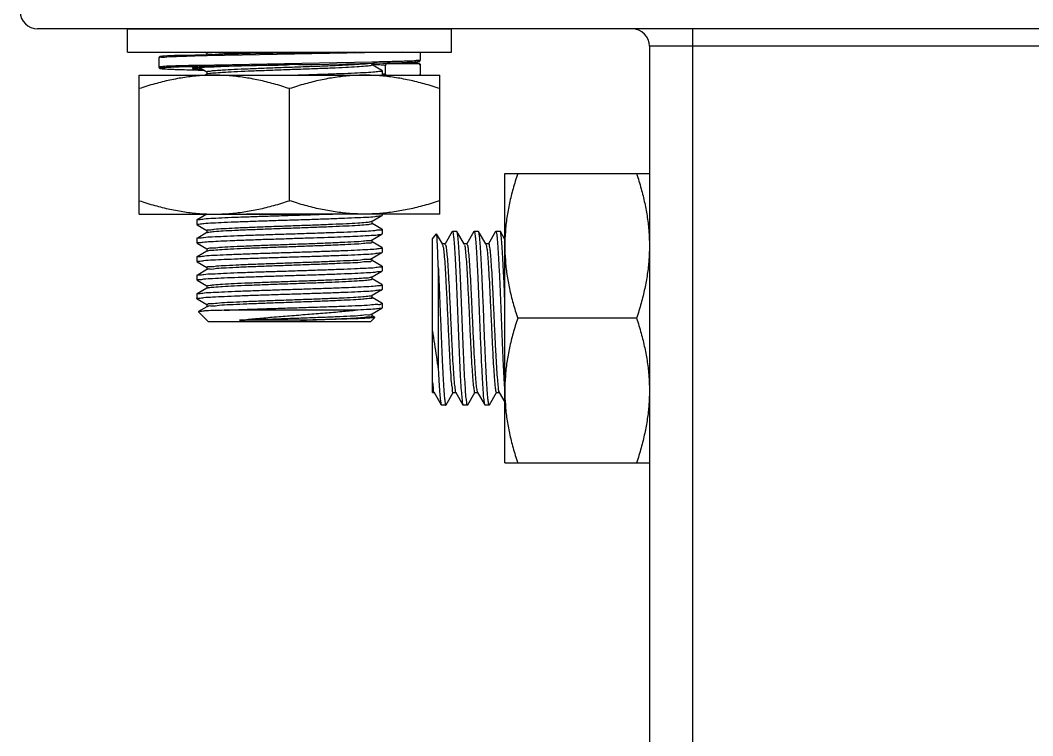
# Model space of a CAD drawing. Extents: x 815029915 to 815825525, y 579155098 to 579748855.
# Drawn here: x 815613078.8 to 815613444.7, y 579331408.7 to 579331667.2 of the extents above; entities that cross this region are included whole.
import ezdxf

# ---------------------------------------------------------------- set-up
doc = ezdxf.new("R2010")
doc.units = 0
doc.header["$LTSCALE"] = 100
doc.header["$MEASUREMENT"] = 0
doc.layers.add('02___PRT_ALL_AXES', color=7, linetype='Continuous')
doc.layers.add('03___PRT_ALL_CURVES', color=7, linetype='Continuous')

msp = doc.modelspace()

# ---------------------------------------------------------------- linework, layer by layer
at = {"color": 0, "linetype": 'Continuous'}
for p, q in [((815613804.28, 579331664.05), (815613085.09, 579331664.05)), ((815613321.85, 579331245.92), (815613321.85, 579331664.05)), ((815613145.51, 579331655.69), (815613146.27, 579331655.24)), ((815613146.29, 579331655.27), (815613146.29, 579331654.72)), ((815613209.52, 579331655.48), (815613146.35, 579331654.31)), ((815613176.21, 579331655.27), (815613157.73, 579331654.95)), ((815613176.21, 579331655.27), (815613176.12, 579331655.27)), ((815613199.52, 579331655.69), (815613176.21, 579331655.27)), ((815613180.25, 579331655.36), (815613176.21, 579331655.27)), ((815613179.18, 579331655.34), (815613176.21, 579331655.27)), ((815613193.78, 579331655.69), (815613179.18, 579331655.34)), ((815613188.34, 579331655.55), (815613180.25, 579331655.36)), ((815613193.78, 579331655.69), (815613188.34, 579331655.55)), ((815613209.57, 579331655.48), (815613209.52, 579331655.48)), ((815613209.69, 579331655.48), (815613209.57, 579331655.48)), ((815613210.82, 579331655.51), (815613209.69, 579331655.48)), ((815613216.98, 579331655.69), (815613210.82, 579331655.51)), ((815613223.37, 579331655.69), (815613223.37, 579331652.76)), ((815613306.17, 579331657.78), (815613306.17, 579331252.19)), ((815613583.19, 579331657.78), (815613306.17, 579331657.78)), ((815613128.87, 579331653.6), (815613128.87, 579331650.25)), ((815613146, 579331654.3), (815613141.85, 579331654.2)), ((815613205.89, 579331652.05), (815613142.71, 579331650.88)), ((815613175.25, 579331651.07), (815613142.98, 579331650.46)), ((815613146.29, 579331654.31), (815613146, 579331654.3)), ((815613164.13, 579331650.81), (815613172.07, 579331651)), ((815613172.07, 579331651), (815613175.25, 579331651.07)), ((815613176.12, 579331651.09), (815613175.25, 579331651.07)), ((815613176.12, 579331651.09), (815613175.25, 579331651.07)), ((815613179.41, 579331651.14), (815613176.12, 579331651.09)), ((815613179.41, 579331651.14), (815613184.17, 579331651.23)), ((815613184.17, 579331651.23), (815613196.57, 579331651.45)), ((815613196.57, 579331651.45), (815613211.44, 579331651.77)), ((815613205.95, 579331652.05), (815613205.89, 579331652.05)), ((815613206.24, 579331652.06), (815613205.95, 579331652.05)), ((815613205.95, 579331651.09), (815613205.95, 579331651.64)), ((815613209.52, 579331649.06), (815613205.96, 579331651.11)), ((815613211.44, 579331651.77), (815613214.22, 579331651.85)), ((815613211.45, 579331651.51), (815613222.95, 579331651.51)), ((815613214.22, 579331651.85), (815613217.01, 579331651.94)), ((815613217.01, 579331651.94), (815613218.63, 579331652)), ((815613218.63, 579331652), (815613219.51, 579331652.03)), ((815613219.51, 579331652.03), (815613220.26, 579331652.07)), ((815613220.26, 579331652.07), (815613220.89, 579331652.1)), ((815613220.89, 579331652.1), (815613221.41, 579331652.14)), ((815613223.37, 579331651.09), (815613223.37, 579331651.1)), ((815613223.37, 579331651.09), (815613223.37, 579331647.74)), ((815613132.34, 579331649.54), (815613133.25, 579331649.5)), ((815613133.25, 579331649.5), (815613134.3, 579331649.46)), ((815613134.3, 579331649.46), (815613136.22, 579331649.39)), ((815613136.22, 579331649.39), (815613139.53, 579331649.3)), ((815613139.53, 579331649.3), (815613145.24, 579331649.15)), ((815613142.71, 579331650.88), (815613142.66, 579331650.88)), ((815613142.72, 579331650.45), (815613142.67, 579331650.45)), ((815613142.98, 579331650.46), (815613142.72, 579331650.45)), ((815613143.44, 579331650.13), (815613142.77, 579331650.02)), ((815613143.04, 579331650.11), (815613143.69, 579331650.15)), ((815613143.54, 579331650.15), (815613143.44, 579331650.13)), ((815613143.54, 579331650.14), (815613146.27, 579331648.55)), ((815613143.69, 579331650.15), (815613144.46, 579331650.19)), ((815613144.46, 579331650.19), (815613145.35, 579331650.24)), ((815613145.35, 579331650.24), (815613146.96, 579331650.31)), ((815613146.35, 579331647.81), (815613145.51, 579331647.33)), ((815613146.29, 579331648.58), (815613146.29, 579331647.81)), ((815613146.36, 579331647.79), (815613146.49, 579331647.85)), ((815613146.96, 579331650.31), (815613148.93, 579331650.38)), ((815613148.93, 579331650.38), (815613151.33, 579331650.46)), ((815613151.33, 579331650.46), (815613154.17, 579331650.55)), ((815613154.17, 579331650.55), (815613158.71, 579331650.67)), ((815613158.71, 579331650.67), (815613164.13, 579331650.81)), ((815613209.57, 579331649), (815613209.52, 579331649.06)), ((815613209.57, 579331647.57), (815613210.03, 579331647.53)), ((815613210.82, 579331647.74), (815613210.82, 579331650.88)), ((815613210.82, 579331647.74), (815613210.82, 579331647.73)), ((815613210.82, 579331647.73), (815613210.95, 579331647.45)), ((815613210.95, 579331647.45), (815613211, 579331647.4)), ((815613211, 579331647.4), (815613211.24, 579331647.33)), ((815613146.29, 579331597.15), (815613142.72, 579331595.08)), ((815613205.95, 579331594.57), (815613209.52, 579331596.64)), ((815613209.52, 579331596.64), (815613209.57, 579331596.7)), ((815613142.67, 579331595.03), (815613142.72, 579331595.08)), ((815613142.72, 579331593.29), (815613146.27, 579331591.24)), ((815613205.49, 579331594.42), (815613205.86, 579331594.59)), ((815613205.89, 579331594.54), (815613205.95, 579331594.57)), ((815613205.95, 579331593.77), (815613205.95, 579331594.54)), ((815613209.52, 579331591.74), (815613205.96, 579331593.8)), ((815613146.29, 579331590.46), (815613142.72, 579331588.39)), ((815613146.29, 579331591.26), (815613146.29, 579331590.49)), ((815613146.35, 579331590.49), (815613146.29, 579331590.46)), ((815613146.35, 579331590.49), (815613146.48, 579331590.54)), ((815613205.95, 579331587.88), (815613209.52, 579331589.95)), ((815613209.57, 579331591.68), (815613209.52, 579331591.74)), ((815613209.52, 579331589.95), (815613209.57, 579331590.01)), ((815613227.77, 579331588.26), (815613229.18, 579331590.02)), ((815613229.23, 579331590.01), (815613229.18, 579331590.02)), ((815613231.35, 579331586.35), (815613229.23, 579331590.01)), ((815613234.88, 579331590.8), (815613232.31, 579331586.37)), ((815613234.88, 579331590.8), (815613234.96, 579331590.88)), ((815613236.62, 579331590.8), (815613236.53, 579331590.88)), ((815613239.19, 579331586.35), (815613236.62, 579331590.8)), ((815613242.72, 579331590.8), (815613240.15, 579331586.37)), ((815613242.72, 579331590.8), (815613242.8, 579331590.88)), ((815613244.46, 579331590.8), (815613244.37, 579331590.88)), ((815613247.03, 579331586.35), (815613244.46, 579331590.8)), ((815613250.56, 579331590.8), (815613247.99, 579331586.37)), ((815613250.56, 579331590.8), (815613250.64, 579331590.88)), ((815613252.3, 579331590.8), (815613252.21, 579331590.88)), ((815613253.91, 579331588.02), (815613252.3, 579331590.8)), ((815613142.67, 579331588.34), (815613142.72, 579331588.39)), ((815613142.72, 579331586.6), (815613146.27, 579331584.55)), ((815613205.89, 579331587.85), (815613205.95, 579331587.88)), ((815613205.95, 579331587.08), (815613205.95, 579331587.85)), ((815613209.52, 579331585.05), (815613205.96, 579331587.11)), ((815613227.77, 579331532.68), (815613227.77, 579331588.26)), ((815613231.29, 579331586.18), (815613231.34, 579331586.1)), ((815613231.4, 579331586.26), (815613231.35, 579331586.35)), ((815613232.35, 579331586.35), (815613231.4, 579331586.35)), ((815613239.24, 579331586.26), (815613239.19, 579331586.35)), ((815613240.19, 579331586.35), (815613239.24, 579331586.35)), ((815613247.08, 579331586.26), (815613247.03, 579331586.35)), ((815613248.03, 579331586.35), (815613247.08, 579331586.35)), ((815613142.67, 579331581.65), (815613142.72, 579331581.7)), ((815613146.29, 579331583.77), (815613142.72, 579331581.7)), ((815613146.29, 579331584.57), (815613146.29, 579331583.8)), ((815613146.35, 579331583.8), (815613146.29, 579331583.77)), ((815613205.95, 579331581.19), (815613209.52, 579331583.26)), ((815613209.57, 579331584.99), (815613209.52, 579331585.05)), ((815613209.52, 579331583.26), (815613209.57, 579331583.32)), ((815613142.72, 579331579.91), (815613146.27, 579331577.86)), ((815613146.29, 579331577.88), (815613146.29, 579331577.11)), ((815613205.76, 579331581.11), (815613205.79, 579331581.19)), ((815613205.89, 579331581.16), (815613205.95, 579331581.19)), ((815613205.95, 579331580.39), (815613205.95, 579331581.16)), ((815613209.52, 579331578.36), (815613205.96, 579331580.42)), ((815613209.57, 579331578.3), (815613209.52, 579331578.36)), ((815613229.87, 579331577.94), (815613229.87, 579331541.08)), ((815613142.67, 579331574.96), (815613142.72, 579331575.01)), ((815613146.29, 579331577.08), (815613142.72, 579331575.01)), ((815613146.35, 579331577.11), (815613146.29, 579331577.08)), ((815613146.35, 579331577.11), (815613146.34, 579331577.18)), ((815613205.73, 579331574.44), (815613205.87, 579331574.5)), ((815613205.89, 579331574.47), (815613205.95, 579331574.5)), ((815613205.95, 579331574.5), (815613209.52, 579331576.57)), ((815613205.95, 579331573.7), (815613205.95, 579331574.47)), ((815613209.52, 579331576.57), (815613209.57, 579331576.63)), ((815613142.72, 579331573.22), (815613146.27, 579331571.17)), ((815613146.29, 579331571.19), (815613146.29, 579331570.42)), ((815613146.35, 579331570.42), (815613146.29, 579331570.39)), ((815613146.36, 579331570.4), (815613146.49, 579331570.46)), ((815613209.52, 579331571.67), (815613205.96, 579331573.73)), ((815613209.57, 579331571.61), (815613209.52, 579331571.67)), ((815613142.67, 579331568.27), (815613142.72, 579331568.32)), ((815613146.29, 579331570.39), (815613142.72, 579331568.32)), ((815613205.81, 579331567.67), (815613205.91, 579331567.79)), ((815613205.89, 579331567.78), (815613205.95, 579331567.81)), ((815613205.95, 579331567.81), (815613209.52, 579331569.88)), ((815613205.95, 579331567.01), (815613205.95, 579331567.78)), ((815613209.52, 579331564.98), (815613205.96, 579331567.04)), ((815613209.52, 579331569.88), (815613209.57, 579331569.94)), ((815613142.72, 579331566.53), (815613146.27, 579331564.48)), ((815613146.29, 579331563.7), (815613143.21, 579331561.92)), ((815613146.29, 579331564.5), (815613146.29, 579331563.73)), ((815613146.35, 579331563.73), (815613146.29, 579331563.7)), ((815613146.44, 579331563.68), (815613146.52, 579331563.8)), ((815613205.95, 579331561.12), (815613209.52, 579331563.19)), ((815613209.57, 579331564.92), (815613209.52, 579331564.98)), ((815613209.57, 579331563.25), (815613209.52, 579331563.19)), ((815613143.21, 579331561.92), (815613143.2, 579331561.88)), ((815613146.85, 579331558.23), (815613143.2, 579331561.88)), ((815613199.78, 579331562.41), (815613152.48, 579331562.41)), ((815613205.39, 579331558.23), (815613206.92, 579331559.76)), ((815613205.89, 579331561.09), (815613205.95, 579331561.12)), ((815613205.95, 579331560.32), (815613205.95, 579331561.09)), ((815613206.9, 579331559.8), (815613205.96, 579331560.35)), ((815613205.39, 579331558.23), (815613146.85, 579331558.23)), ((815613180.1, 579331558.79), (815613158.03, 579331558.79)), ((815613227.77, 579331532.68), (815613228.33, 579331532.68)), ((815613228.33, 579331532.77), (815613228.38, 579331532.68)), ((815613228.38, 579331532.68), (815613230.96, 579331528.23)), ((815613232.7, 579331528.23), (815613235.26, 579331532.66)), ((815613235.22, 579331532.68), (815613236.17, 579331532.68)), ((815613236.17, 579331532.77), (815613236.22, 579331532.68)), ((815613236.22, 579331532.68), (815613238.8, 579331528.23)), ((815613240.54, 579331528.23), (815613243.1, 579331532.66)), ((815613243.06, 579331532.68), (815613244.01, 579331532.68)), ((815613244.01, 579331532.77), (815613244.06, 579331532.68)), ((815613244.06, 579331532.68), (815613246.64, 579331528.23)), ((815613248.38, 579331528.23), (815613250.94, 579331532.66)), ((815613250.9, 579331532.68), (815613251.85, 579331532.68)), ((815613251.85, 579331532.77), (815613251.9, 579331532.68)), ((815613251.9, 579331532.68), (815613253.91, 579331529.21)), ((815613253.83, 579331533.38), (815613253.91, 579331532.48)), ((815613230.96, 579331528.23), (815613231.04, 579331528.16)), ((815613232.61, 579331528.16), (815613232.7, 579331528.23)), ((815613238.8, 579331528.23), (815613238.88, 579331528.16)), ((815613240.54, 579331528.23), (815613240.45, 579331528.16)), ((815613246.64, 579331528.23), (815613246.72, 579331528.16)), ((815613248.38, 579331528.23), (815613248.29, 579331528.16))]:
    msp.add_line(p, q, dxfattribs=at)
for points in [[(815613146.72, 579331654.73), (815613142, 579331654.62), (815613137.91, 579331654.51), (815613134.55, 579331654.4), (815613132.02, 579331654.29), (815613130.83, 579331654.22), (815613130.22, 579331654.18), (815613129.87, 579331654.14), (815613129.63, 579331654.12), (815613129.47, 579331654.09), (815613129.35, 579331654.07), (815613129.26, 579331654.05), (815613129.18, 579331654.02), (815613129.08, 579331653.97), (815613128.96, 579331653.86), (815613128.87, 579331653.62), (815613128.87, 579331653.6)], [(815613157.73, 579331654.95), (815613152.01, 579331654.84), (815613146.72, 579331654.73)], [(815613222.67, 579331651.6), (815613222.04, 579331651.67), (815613220.96, 579331651.74), (815613219.01, 579331651.84), (815613216.64, 579331651.92)], [(815613221.41, 579331652.14), (815613221.64, 579331652.15), (815613221.85, 579331652.17), (815613222.03, 579331652.18), (815613222.2, 579331652.2), (815613222.35, 579331652.21), (815613222.48, 579331652.23), (815613222.6, 579331652.24), (815613222.71, 579331652.26), (815613222.8, 579331652.27), (815613222.88, 579331652.29), (815613222.96, 579331652.3), (815613223.03, 579331652.33), (815613223.11, 579331652.36), (815613223.21, 579331652.42), (815613223.33, 579331652.59), (815613223.37, 579331652.75)], [(815613128.87, 579331650.25), (815613128.87, 579331650.19), (815613128.98, 579331649.96), (815613129.1, 579331649.87), (815613129.18, 579331649.83), (815613129.26, 579331649.8), (815613129.33, 579331649.78), (815613129.41, 579331649.77), (815613129.5, 579331649.75), (815613129.61, 579331649.74), (815613129.73, 579331649.72), (815613129.88, 579331649.7), (815613130.04, 579331649.69), (815613130.23, 579331649.67), (815613130.44, 579331649.66), (815613130.68, 579331649.64), (815613130.95, 579331649.62), (815613131.25, 579331649.6), (815613131.58, 579331649.58), (815613132.34, 579331649.54)], [(815613141.21, 579331649.91), (815613141.21, 579331649.91), (815613141.25, 579331649.92), (815613141.3, 579331649.93), (815613141.38, 579331649.95), (815613141.48, 579331649.96), (815613141.59, 579331649.98), (815613141.73, 579331650), (815613141.89, 579331650.01), (815613142.07, 579331650.03), (815613142.28, 579331650.05), (815613142.51, 579331650.07), (815613142.76, 579331650.09), (815613143.04, 579331650.11)], [(815613210.03, 579331647.53), (815613210.22, 579331647.52), (815613210.39, 579331647.5), (815613210.55, 579331647.48), (815613210.68, 579331647.46), (815613210.79, 579331647.45), (815613210.88, 579331647.43), (815613210.96, 579331647.42)]]:
    msp.add_lwpolyline(points, dxfattribs=at)
for centre, start, end in [((815613085.09, 579331670.32), 180, 270), ((815613299.9, 579331657.78), 0, 90)]:
    msp.add_arc(centre, 6.27, start, end, dxfattribs=at)
for points, start_tangent, end_tangent in [([(815613146.36, 579331655.32), (815613146.35, 579331655.34), (815613147.4, 579331655.56), (815613148.72, 579331655.66)], (-0.580061, 0.814573), (0.993596, 0.112994)), ([(815613147.62, 579331654.73), (815613149.75, 579331654.95), (815613153.27, 579331655.18), (815613157.81, 579331655.4), (815613163.18, 579331655.63), (815613164.75, 579331655.69)], (0.998972, 0.045339), (0.999262, 0.038405)), ([(815613141.85, 579331654.2), (815613137.92, 579331654.1), (815613134.42, 579331653.99), (815613131.73, 579331653.88), (815613129.91, 579331653.76), (815613128.99, 579331653.65), (815613128.98, 579331653.6)], (-0.999753, -0.022244), (-0.014583, -0.999894)), ([(815613175.25, 579331651.07), (815613174.76, 579331651.06), (815613171.17, 579331650.98), (815613167.51, 579331650.89), (815613163.77, 579331650.8), (815613159.93, 579331650.71), (815613156.07, 579331650.6), (815613152.23, 579331650.49), (815613148.68, 579331650.37), (815613145.72, 579331650.25), (815613143.54, 579331650.15)], (-0.999741, -0.022737), (-0.990934, -0.134352)), ([(815613146.33, 579331654.31), (815613146.29, 579331654.31)], (-0.999751, -0.02232), (-0.99975, -0.022351)), ([(815613146.35, 579331654.31), (815613146.33, 579331654.31)], (-0.999751, -0.022298), (-0.999751, -0.02232)), ([(815613146.49, 579331647.85), (815613146.88, 579331647.96), (815613148.78, 579331648.18), (815613151.9, 579331648.41), (815613156.1, 579331648.63), (815613161.2, 579331648.86), (815613166.97, 579331649.08), (815613173.15, 579331649.31), (815613179.46, 579331649.54), (815613185.62, 579331649.76), (815613191.36, 579331649.99), (815613196.41, 579331650.21), (815613200.55, 579331650.44), (815613203.61, 579331650.66), (815613205.43, 579331650.89), (815613205.93, 579331651.1)], (0.943848, 0.33038), (0.613481, 0.789709)), ([(815613149.42, 579331649.05), (815613151.9, 579331649.24), (815613156.1, 579331649.47), (815613161.2, 579331649.69), (815613166.97, 579331649.92), (815613173.15, 579331650.15), (815613179.46, 579331650.37), (815613185.62, 579331650.6), (815613191.36, 579331650.82), (815613196.41, 579331651.05), (815613200.55, 579331651.27), (815613203.61, 579331651.5), (815613204.48, 579331651.54)], (0.997868, 0.065264), (0.995147, 0.098398)), ([(815613205.92, 579331651.31), (815613205.95, 579331651.31)], (0.998993, -0.044859), (0.998988, -0.044985)), ([(815613205.95, 579331651.31), (815613205.96, 579331651.31)], (0.998988, -0.044986), (0.998986, -0.04503)), ([(815613205.96, 579331651.31), (815613207.49, 579331651.23), (815613208.75, 579331651.16), (815613209.64, 579331651.09), (815613210.23, 579331651.03), (815613210.58, 579331650.97), (815613210.77, 579331650.92), (815613210.82, 579331650.88)], (0.998986, -0.045029), (0.000052, -1)), ([(815613223.37, 579331652.76), (815613222.92, 579331652.65), (815613221.59, 579331652.54), (815613219.5, 579331652.44), (815613216.93, 579331652.34), (815613214.02, 579331652.25), (815613210.95, 579331652.17), (815613207.77, 579331652.09), (815613206.24, 579331652.06)], (-0.000812, -1), (-0.999759, -0.021948)), ([(815613210, 579331651.74), (815613210.24, 579331651.72), (815613210.84, 579331651.66), (815613211.21, 579331651.6), (815613211.39, 579331651.55), (815613211.45, 579331651.51)], (0.996851, -0.079298), (0.000108, -1)), ([(815613211.45, 579331651.51), (815613211.26, 579331651.48), (815613211.08, 579331651.39), (815613210.94, 579331651.25), (815613210.85, 579331651.07), (815613210.82, 579331650.88)], (-1, 0.000001), (0, -1)), ([(815613216.66, 579331651.92), (815613218.99, 579331651.84), (815613221.13, 579331651.73), (815613222.49, 579331651.62), (815613222.95, 579331651.51)], (0.999134, -0.041598), (0.00163, -0.999999)), ([(815613223.37, 579331651.1), (815613223.34, 579331651.25), (815613223.25, 579331651.38), (815613223.11, 579331651.47), (815613222.95, 579331651.51)], (-0.022015, 0.999758), (-1, 0.000012)), ([(815613142.66, 579331650.88), (815613139.62, 579331650.8), (815613135.83, 579331650.69), (815613132.82, 579331650.58), (815613130.63, 579331650.47), (815613129.31, 579331650.36), (815613128.87, 579331650.25)], (-0.999719, -0.023686), (-0.185176, -0.982705)), ([(815613142.67, 579331650.45), (815613139.94, 579331650.38), (815613136.19, 579331650.27), (815613133.21, 579331650.16), (815613131.04, 579331650.05), (815613129.72, 579331649.94), (815613129.29, 579331649.83), (815613129.74, 579331649.72), (815613131.07, 579331649.61), (815613133.26, 579331649.5), (815613136.25, 579331649.39), (815613139.99, 579331649.28), (815613144.16, 579331649.18), (815613145.24, 579331649.15)], (-0.999709, -0.024139), (0.999744, -0.022638)), ([(815613142.77, 579331650.02), (815613141.89, 579331650.01), (815613141.1, 579331649.9), (815613141.09, 579331649.78), (815613141.86, 579331649.66), (815613143.39, 579331649.54), (815613144.69, 579331649.44)], (-0.991548, -0.129742), (0.99958, -0.028996)), ([(815613142.43, 579331650.09), (815613143.78, 579331649.96), (815613143.86, 579331649.94)], (0.997933, 0.064259), (0.990272, -0.139145)), ([(815613146.3, 579331648.58), (815613146.88, 579331648.79), (815613148.78, 579331649.02), (815613149.42, 579331649.05)], (0.48086, 0.876797), (0.997868, 0.065264)), ([(815613176.12, 579331647.33), (815613182.26, 579331647.52), (815613188.66, 579331647.73), (815613194.58, 579331647.95), (815613199.66, 579331648.16), (815613203.82, 579331648.36), (815613206.98, 579331648.58), (815613208.93, 579331648.79), (815613209.57, 579331648.99)], (0.999492, 0.031868), (0.050502, 0.998724)), ([(815613209.57, 579331648.99), (815613209.57, 579331649)], (0.050503, 0.998724), (0, 1)), ([(815613209.57, 579331647.94), (815613210.44, 579331647.86), (815613210.82, 579331647.74)], (0.986244, -0.165296), (0.000736, -1)), ([(815613222.95, 579331647.33), (815613223.11, 579331647.36), (815613223.24, 579331647.45), (815613223.34, 579331647.58), (815613223.37, 579331647.74)], (1, 0.000009), (0, 1)), ([(815613142.67, 579331593.36), (815613143.31, 579331593.56), (815613145.21, 579331593.77), (815613148.31, 579331593.98), (815613152.47, 579331594.19), (815613157.53, 579331594.4), (815613163.32, 579331594.61), (815613169.59, 579331594.82), (815613176.12, 579331595.03), (815613182.64, 579331595.23), (815613188.92, 579331595.44), (815613194.7, 579331595.65), (815613199.77, 579331595.86), (815613203.93, 579331596.07), (815613207.02, 579331596.28), (815613208.93, 579331596.49), (815613209.55, 579331596.62)], (0.050562, 0.998721), (0.439744, 0.898123)), ([(815613142.67, 579331593.35), (815613142.67, 579331593.36)], (0, 1), (0.050563, 0.998721)), ([(815613146.29, 579331591.26), (815613146.96, 579331591.49), (815613148.93, 579331591.71), (815613152.12, 579331591.94), (815613156.38, 579331592.17), (815613161.53, 579331592.39), (815613167.33, 579331592.62), (815613173.52, 579331592.84), (815613179.83, 579331593.07), (815613185.97, 579331593.29), (815613191.67, 579331593.52), (815613196.68, 579331593.74), (815613200.76, 579331593.97), (815613203.75, 579331594.2), (815613205.49, 579331594.42)], (-0.000602, 1), (0.941401, 0.337289)), ([(815613146.48, 579331590.54), (815613146.96, 579331590.65), (815613148.93, 579331590.88), (815613152.12, 579331591.1), (815613156.38, 579331591.33), (815613161.53, 579331591.55), (815613167.33, 579331591.78), (815613173.52, 579331592.01), (815613179.83, 579331592.23), (815613185.97, 579331592.46), (815613191.67, 579331592.68), (815613196.68, 579331592.91), (815613200.76, 579331593.13), (815613203.75, 579331593.36), (815613205.49, 579331593.59), (815613205.92, 579331593.8)], (0.952949, 0.303131), (0.642644, 0.766165)), ([(815613142.68, 579331588.41), (815613143.3, 579331588.54), (815613145.17, 579331588.75), (815613148.2, 579331588.96), (815613152.29, 579331589.16), (815613157.29, 579331589.37), (815613163.07, 579331589.58), (815613169.28, 579331589.79), (815613175.71, 579331590), (815613182.22, 579331590.2), (815613188.62, 579331590.42), (815613194.51, 579331590.63), (815613199.58, 579331590.84), (815613203.78, 579331591.04), (815613206.96, 579331591.26), (815613208.92, 579331591.47), (815613209.57, 579331591.67)], (0.44984, 0.893109), (0.050197, 0.998739)), ([(815613184.78, 579331588.61), (815613189.92, 579331588.79), (815613194.7, 579331588.96), (815613198.99, 579331589.14), (815613202.66, 579331589.31), (815613205.62, 579331589.49), (815613207.79, 579331589.66), (815613209.12, 579331589.83), (815613209.54, 579331589.93)], (0.999457, 0.032936), (0.630908, 0.775858)), ([(815613209.57, 579331591.67), (815613209.57, 579331591.68)], (0.050198, 0.998739), (0, 1)), ([(815613229.87, 579331577.94), (815613229.73, 579331582.28), (815613229.59, 579331585.77), (815613229.45, 579331588.26), (815613229.31, 579331589.69), (815613229.19, 579331589.99)], (-0.029159, 0.999575), (-0.544269, 0.838911)), ([(815613234.96, 579331590.87), (815613234.97, 579331590.88), (815613235.22, 579331590.23), (815613235.46, 579331588.42), (815613235.7, 579331585.5), (815613235.95, 579331581.6), (815613236.19, 579331576.86), (815613236.44, 579331571.41), (815613236.68, 579331565.57), (815613236.92, 579331559.52)], (0.933337, 0.359001), (0.039757, -0.999209)), ([(815613238.49, 579331559.52), (815613238.24, 579331565.63), (815613238, 579331571.6), (815613237.75, 579331577.07), (815613237.51, 579331581.76), (815613237.26, 579331585.65), (815613237.01, 579331588.57), (815613236.76, 579331590.34), (815613236.6, 579331590.79)], (-0.039757, 0.999209), (-0.489832, 0.871817)), ([(815613242.8, 579331590.87), (815613243.03, 579331590.34), (815613243.28, 579331588.57), (815613243.53, 579331585.65), (815613243.78, 579331581.76), (815613244.02, 579331577.07), (815613244.27, 579331571.6), (815613244.52, 579331565.63), (815613244.76, 579331559.52)], (0.933344, -0.358982), (0.039757, -0.999209)), ([(815613246.33, 579331559.52), (815613246.09, 579331565.58), (815613245.84, 579331571.43), (815613245.6, 579331576.88), (815613245.35, 579331581.63), (815613245.11, 579331585.52), (815613244.87, 579331588.43), (815613244.62, 579331590.24), (815613244.46, 579331590.8)], (-0.039757, 0.999209), (-0.472755, 0.881194)), ([(815613250.64, 579331590.87), (815613250.65, 579331590.88), (815613250.89, 579331590.24), (815613251.14, 579331588.43), (815613251.38, 579331585.52), (815613251.62, 579331581.63), (815613251.87, 579331576.88), (815613252.12, 579331571.43), (815613252.36, 579331565.58), (815613252.6, 579331559.52)], (0.95085, 0.309652), (0.039757, -0.999209)), ([(815613253.91, 579331566.03), (815613253.68, 579331571.58), (815613253.43, 579331577.04), (815613253.19, 579331581.72), (815613252.94, 579331585.61), (815613252.69, 579331588.55), (815613252.44, 579331590.32), (815613252.28, 579331590.79)], (-0.040733, 0.99917), (-0.48609, 0.873909)), ([(815613142.67, 579331586.67), (815613143.23, 579331586.86), (815613144.89, 579331587.05), (815613147.6, 579331587.25), (815613151.26, 579331587.44), (815613155.76, 579331587.64), (815613160.93, 579331587.83), (815613166.62, 579331588.03), (815613172.62, 579331588.22), (815613178.74, 579331588.42), (815613184.78, 579331588.61)], (0.05872, 0.998275), (0.999457, 0.032936)), ([(815613142.67, 579331586.66), (815613142.67, 579331586.67)], (0, 1), (0.05872, 0.998275)), ([(815613146.38, 579331584.52), (815613146.57, 579331584.72), (815613148.09, 579331584.94), (815613150.86, 579331585.17), (815613154.76, 579331585.4), (815613159.62, 579331585.62), (815613165.22, 579331585.85), (815613171.31, 579331586.07), (815613177.61, 579331586.3), (815613183.84, 579331586.52)], (0.491794, 0.870711), (0.999318, 0.036929)), ([(815613146.42, 579331583.74), (815613146.57, 579331583.88), (815613148.09, 579331584.11), (815613150.86, 579331584.33), (815613154.76, 579331584.56), (815613159.62, 579331584.78), (815613165.22, 579331585.01), (815613171.31, 579331585.24), (815613177.61, 579331585.46), (815613183.84, 579331585.69)], (0.623148, 0.782104), (0.999318, 0.036929)), ([(815613183.84, 579331586.52), (815613189.73, 579331586.75), (815613195.01, 579331586.98), (815613199.44, 579331587.2), (815613202.83, 579331587.43), (815613205.03, 579331587.65), (815613205.92, 579331587.83)], (0.999318, 0.036929), (0.631336, 0.77551)), ([(815613183.84, 579331585.69), (815613189.73, 579331585.91), (815613195.01, 579331586.14), (815613199.44, 579331586.36), (815613202.83, 579331586.59), (815613205.03, 579331586.82), (815613205.93, 579331587.04), (815613205.92, 579331587.06)], (0.999318, 0.036929), (-0.642637, 0.766171)), ([(815613231.34, 579331586.1), (815613231.71, 579331584.9), (815613231.98, 579331582.52), (815613232.24, 579331579.11), (815613232.5, 579331574.83), (815613232.77, 579331569.87), (815613233.03, 579331564.45), (815613233.3, 579331558.81), (815613233.56, 579331553.2), (815613233.82, 579331547.87), (815613234.09, 579331543.07), (815613234.35, 579331538.99), (815613234.61, 579331535.82), (815613234.88, 579331533.71), (815613235.14, 579331532.74), (815613235.18, 579331532.76)], (0.475687, -0.879614), (0.880301, 0.474416)), ([(815613232.28, 579331586.23), (815613232.76, 579331584.9), (815613233.02, 579331582.52), (815613233.29, 579331579.11), (815613233.55, 579331574.83), (815613233.81, 579331569.87), (815613234.08, 579331564.45), (815613234.34, 579331558.81), (815613234.6, 579331553.2), (815613234.87, 579331547.87), (815613235.13, 579331543.07), (815613235.39, 579331538.99), (815613235.66, 579331535.82), (815613235.92, 579331533.71), (815613236.01, 579331532.88)], (0.872469, -0.48867), (0.327816, -0.944742)), ([(815613239.2, 579331586.23), (815613239.36, 579331585.96)], (0.596616, -0.802527), (0.427002, -0.904251)), ([(815613239.36, 579331585.96), (815613239.62, 579331584.41), (815613239.88, 579331581.75), (815613240.15, 579331578.11), (815613240.41, 579331573.64), (815613240.67, 579331568.55), (815613240.94, 579331563.05), (815613241.2, 579331557.39), (815613241.46, 579331551.83), (815613241.73, 579331546.61), (815613241.99, 579331541.97), (815613242.26, 579331538.1), (815613242.52, 579331535.19), (815613242.78, 579331533.36), (815613243.05, 579331532.69), (815613243.06, 579331532.69)], (0.427002, -0.904251), (0.915311, 0.402748)), ([(815613240.16, 579331586.32), (815613240.4, 579331585.96), (815613240.67, 579331584.41), (815613240.93, 579331581.75), (815613241.19, 579331578.11), (815613241.46, 579331573.64), (815613241.72, 579331568.55), (815613241.98, 579331563.05), (815613242.25, 579331557.39), (815613242.51, 579331551.83), (815613242.77, 579331546.61), (815613243.04, 579331541.97), (815613243.3, 579331538.1), (815613243.56, 579331535.19), (815613243.83, 579331533.36), (815613243.93, 579331532.95)], (0.826116, -0.563501), (0.291356, -0.956615)), ([(815613247.09, 579331586.27), (815613247.16, 579331586.09)], (0.474517, -0.880247), (0.291356, -0.956615)), ([(815613247.16, 579331586.09), (815613247.26, 579331585.68), (815613247.53, 579331583.84), (815613247.79, 579331580.93), (815613248.05, 579331577.07), (815613248.32, 579331572.42), (815613248.58, 579331567.2), (815613248.84, 579331561.64), (815613249.11, 579331555.99), (815613249.37, 579331550.49), (815613249.63, 579331545.39), (815613249.9, 579331540.92), (815613250.16, 579331537.28), (815613250.42, 579331534.63), (815613250.69, 579331533.08), (815613250.93, 579331532.72)], (0.291356, -0.956615), (0.826116, -0.563501)), ([(815613248.03, 579331586.34), (815613248.04, 579331586.35), (815613248.31, 579331585.68), (815613248.57, 579331583.84), (815613248.83, 579331580.93), (815613249.1, 579331577.07), (815613249.36, 579331572.42), (815613249.63, 579331567.2), (815613249.89, 579331561.64), (815613250.15, 579331555.99), (815613250.42, 579331550.49), (815613250.68, 579331545.39), (815613250.94, 579331540.92), (815613251.21, 579331537.28), (815613251.47, 579331534.63), (815613251.73, 579331533.08)], (0.915311, 0.402748), (0.427002, -0.904251)), ([(815613142.67, 579331579.98), (815613143.31, 579331580.18), (815613145.21, 579331580.39), (815613148.31, 579331580.6), (815613152.47, 579331580.81), (815613157.53, 579331581.02), (815613163.32, 579331581.23), (815613169.59, 579331581.44), (815613176.12, 579331581.65), (815613182.64, 579331581.85), (815613188.92, 579331582.06), (815613194.7, 579331582.27), (815613199.77, 579331582.48), (815613203.93, 579331582.69), (815613207.02, 579331582.9), (815613208.93, 579331583.11), (815613209.55, 579331583.24)], (0.050562, 0.998721), (0.439744, 0.898123)), ([(815613142.68, 579331581.72), (815613143.36, 579331581.86), (815613145.46, 579331582.08), (815613148.85, 579331582.3), (815613153.29, 579331582.52), (815613158.64, 579331582.73), (815613164.8, 579331582.95), (815613171.44, 579331583.17), (815613178.16, 579331583.38), (815613184.78, 579331583.6)], (0.402552, 0.915397), (0.999457, 0.032936)), ([(815613184.78, 579331583.6), (815613190.64, 579331583.8), (815613196.04, 579331584), (815613200.68, 579331584.2), (815613204.47, 579331584.39), (815613207.27, 579331584.59), (815613208.99, 579331584.79), (815613209.57, 579331584.98)], (0.999457, 0.032936), (0.056644, 0.998394)), ([(815613209.57, 579331584.98), (815613209.57, 579331584.99)], (0.056644, 0.998394), (0, 1)), ([(815613142.67, 579331579.97), (815613142.67, 579331579.98)], (0, 1), (0.050563, 0.998721)), ([(815613142.68, 579331575.03), (815613143.3, 579331575.16), (815613145.17, 579331575.37), (815613148.2, 579331575.58), (815613152.28, 579331575.78), (815613157.28, 579331575.99), (815613163.06, 579331576.2), (815613169.28, 579331576.41), (815613175.7, 579331576.61), (815613182.22, 579331576.82), (815613188.61, 579331577.04), (815613194.51, 579331577.25), (815613199.59, 579331577.46), (815613203.78, 579331577.66), (815613206.97, 579331577.88), (815613208.92, 579331578.09), (815613209.57, 579331578.29)], (0.449883, 0.893087), (0.050246, 0.998737)), ([(815613146.36, 579331577.93), (815613146.35, 579331577.95), (815613147.4, 579331578.17), (815613149.75, 579331578.4), (815613153.27, 579331578.63), (815613157.81, 579331578.85), (815613163.18, 579331579.08), (815613169.12, 579331579.3), (815613175.37, 579331579.53), (815613181.66, 579331579.75), (815613187.71, 579331579.98), (815613193.23, 579331580.21), (815613197.99, 579331580.43), (815613201.76, 579331580.66), (815613204.39, 579331580.88), (815613205.76, 579331581.11)], (-0.580286, 0.814413), (0.375024, 0.927015)), ([(815613146.34, 579331577.18), (815613147.4, 579331577.34), (815613149.75, 579331577.56), (815613153.27, 579331577.79), (815613157.81, 579331578.02), (815613163.18, 579331578.24), (815613169.12, 579331578.47), (815613175.37, 579331578.69), (815613181.66, 579331578.92), (815613187.71, 579331579.14), (815613193.23, 579331579.37), (815613197.99, 579331579.59), (815613201.76, 579331579.82), (815613204.39, 579331580.05), (815613205.76, 579331580.27), (815613205.8, 579331580.41)], (0.394986, 0.918687), (0.127461, 0.991844)), ([(815613209.57, 579331578.29), (815613209.57, 579331578.3)], (0.050245, 0.998737), (0, 1)), ([(815613229.87, 579331577.94), (815613230.11, 579331572.58), (815613230.36, 579331566.71), (815613230.61, 579331560.55), (815613230.86, 579331554.36), (815613231.1, 579331548.36), (815613231.35, 579331542.8), (815613231.6, 579331537.9), (815613231.85, 579331533.84), (815613232.09, 579331530.8), (815613232.34, 579331528.88), (815613232.59, 579331528.16), (815613232.6, 579331528.17)], (0.049111, -0.998793), (0.866249, 0.499612)), ([(815613142.67, 579331573.29), (815613143.31, 579331573.49), (815613145.21, 579331573.7), (815613148.31, 579331573.91), (815613152.47, 579331574.12), (815613157.53, 579331574.33), (815613163.32, 579331574.54), (815613169.59, 579331574.75), (815613176.12, 579331574.96), (815613182.64, 579331575.16), (815613188.92, 579331575.37), (815613194.7, 579331575.58), (815613199.77, 579331575.79), (815613203.93, 579331576), (815613207.02, 579331576.21), (815613208.93, 579331576.42), (815613209.55, 579331576.55)], (0.050562, 0.998721), (0.439744, 0.898123)), ([(815613146.3, 579331571.19), (815613146.88, 579331571.4), (815613148.78, 579331571.63), (815613151.9, 579331571.86), (815613156.1, 579331572.08), (815613161.2, 579331572.31), (815613166.97, 579331572.53), (815613173.15, 579331572.76), (815613179.46, 579331572.98), (815613185.62, 579331573.21), (815613191.35, 579331573.44), (815613196.41, 579331573.66), (815613200.55, 579331573.89), (815613203.61, 579331574.11), (815613205.43, 579331574.34), (815613205.73, 579331574.44)], (0.481675, 0.87635), (0.930204, 0.367043)), ([(815613142.67, 579331573.28), (815613142.67, 579331573.29)], (0, 1), (0.050563, 0.998721)), ([(815613142.68, 579331568.34), (815613143.31, 579331568.48), (815613145.28, 579331568.69), (815613148.47, 579331568.9), (815613152.67, 579331569.11), (815613157.73, 579331569.32), (815613163.61, 579331569.53), (815613169.99, 579331569.74), (815613176.51, 579331569.95), (815613182.95, 579331570.16), (815613189.15, 579331570.36), (815613194.92, 579331570.57), (815613199.93, 579331570.78), (815613204.03, 579331570.99), (815613207.07, 579331571.2), (815613208.94, 579331571.4), (815613209.57, 579331571.6)], (0.43573, 0.900078), (0.051676, 0.998664)), ([(815613146.49, 579331570.46), (815613146.88, 579331570.57), (815613148.78, 579331570.79), (815613151.9, 579331571.02), (815613156.1, 579331571.25), (815613161.2, 579331571.47), (815613166.97, 579331571.7), (815613173.15, 579331571.92), (815613179.46, 579331572.15), (815613185.62, 579331572.37), (815613191.35, 579331572.6), (815613196.41, 579331572.82), (815613200.55, 579331573.05), (815613203.61, 579331573.28), (815613205.43, 579331573.5), (815613205.93, 579331573.71)], (0.94381, 0.330487), (0.61327, 0.789874)), ([(815613209.57, 579331571.6), (815613209.57, 579331571.61)], (0.051676, 0.998664), (0, 1)), ([(815613142.67, 579331566.6), (815613143.31, 579331566.8), (815613145.21, 579331567.01), (815613148.31, 579331567.22), (815613152.47, 579331567.43), (815613157.53, 579331567.64), (815613163.32, 579331567.85), (815613169.59, 579331568.06), (815613176.12, 579331568.27), (815613182.64, 579331568.47), (815613188.92, 579331568.68), (815613194.7, 579331568.89), (815613199.77, 579331569.1), (815613203.93, 579331569.31), (815613207.02, 579331569.52), (815613208.93, 579331569.73), (815613209.55, 579331569.86)], (0.050562, 0.998721), (0.439744, 0.898123)), ([(815613146.42, 579331564.46), (815613146.52, 579331564.63), (815613147.96, 579331564.86), (815613150.67, 579331565.09), (815613154.51, 579331565.31), (815613159.31, 579331565.54), (815613164.88, 579331565.76), (815613170.94, 579331565.99), (815613177.23, 579331566.21), (815613183.48, 579331566.44), (815613189.4, 579331566.67), (815613194.72, 579331566.89), (815613199.21, 579331567.12), (815613202.66, 579331567.34), (815613204.93, 579331567.57), (815613205.81, 579331567.67)], (0.345177, 0.938538), (0.94902, 0.315215)), ([(815613146.52, 579331563.8), (815613147.96, 579331564.02), (815613150.67, 579331564.25), (815613154.51, 579331564.48), (815613159.31, 579331564.7), (815613164.88, 579331564.93), (815613170.94, 579331565.15), (815613177.23, 579331565.38), (815613183.48, 579331565.6), (815613189.4, 579331565.83), (815613194.72, 579331566.06), (815613199.21, 579331566.28), (815613202.66, 579331566.51), (815613204.93, 579331566.73), (815613205.91, 579331566.96), (815613205.9, 579331566.97)], (0.621634, 0.783308), (-0.628386, 0.777902)), ([(815613142.67, 579331566.59), (815613142.67, 579331566.6)], (0, 1), (0.050563, 0.998721)), ([(815613152.48, 579331562.41), (815613157.75, 579331562.63), (815613163.78, 579331562.85), (815613170.32, 579331563.06), (815613177.1, 579331563.28), (815613183.84, 579331563.5), (815613190.27, 579331563.71), (815613196.1, 579331563.93), (815613201.11, 579331564.15), (815613205.09, 579331564.36), (815613207.87, 579331564.58), (815613209.34, 579331564.8), (815613209.43, 579331564.97)], (0.998989, 0.04495), (0.304567, 0.952491)), ([(815613209.52, 579331563.19), (815613208.93, 579331563.04), (815613207.03, 579331562.83), (815613203.94, 579331562.62), (815613199.78, 579331562.41)], (-0.884368, -0.466791), (-0.998987, -0.044991)), ([(815613152.48, 579331562.41), (815613148.43, 579331562.28), (815613145.46, 579331562.15), (815613143.7, 579331562.01), (815613143.18, 579331561.9)], (-0.999576, -0.029101), (0.572034, -0.82023)), ([(815613158.03, 579331558.79), (815613163.14, 579331559.32), (815613169.04, 579331559.85), (815613175.35, 579331560.37), (815613181.76, 579331560.88), (815613188.15, 579331561.39), (815613194.28, 579331561.9), (815613199.78, 579331562.41)], (0.993618, 0.112801), (0.995127, 0.098603)), ([(815613158.03, 579331558.79), (815613163.39, 579331559.02), (815613169.31, 579331559.24), (815613175.54, 579331559.46), (815613181.79, 579331559.69), (815613187.79, 579331559.91), (815613193.28, 579331560.14), (815613198, 579331560.36), (815613201.76, 579331560.59), (815613204.38, 579331560.81), (815613205.75, 579331561.03), (815613205.79, 579331561.12)], (0.998994, 0.044847), (0.3027, 0.953086)), ([(815613180.1, 579331558.79), (815613185.91, 579331559), (815613191.32, 579331559.22), (815613196.13, 579331559.43), (815613200.14, 579331559.64), (815613203.18, 579331559.86), (815613205.14, 579331560.07), (815613205.93, 579331560.29), (815613205.92, 579331560.3)], (0.999352, 0.035994), (-0.626426, 0.779481)), ([(815613206.92, 579331559.76), (815613206.14, 579331559.62), (815613204.14, 579331559.49), (815613200.97, 579331559.35), (815613196.81, 579331559.21), (815613191.77, 579331559.07), (815613186.08, 579331558.93), (815613180.1, 579331558.79)], (-0.707102, -0.707111), (-0.999741, -0.022759)), ([(815613236.92, 579331559.52), (815613237.17, 579331553.41), (815613237.41, 579331547.44), (815613237.66, 579331541.98), (815613237.9, 579331537.3), (815613238.15, 579331533.41), (815613238.4, 579331530.48), (815613238.65, 579331528.7), (815613238.81, 579331528.24)], (0.039757, -0.999209), (0.487768, -0.872973)), ([(815613240.45, 579331528.16), (815613240.44, 579331528.16), (815613240.2, 579331528.8), (815613239.95, 579331530.61), (815613239.71, 579331533.52), (815613239.47, 579331537.42), (815613239.22, 579331542.16), (815613238.98, 579331547.61), (815613238.73, 579331553.46), (815613238.49, 579331559.52)], (-0.942585, -0.333967), (-0.039757, 0.999209)), ([(815613244.76, 579331559.52), (815613245, 579331553.46), (815613245.25, 579331547.61), (815613245.49, 579331542.16), (815613245.74, 579331537.42), (815613245.98, 579331533.52), (815613246.22, 579331530.61), (815613246.47, 579331528.8), (815613246.63, 579331528.23)], (0.039757, -0.999209), (0.472977, -0.881075)), ([(815613248.29, 579331528.16), (815613248.06, 579331528.69), (815613247.81, 579331530.45), (815613247.56, 579331533.37), (815613247.31, 579331537.25), (815613247.07, 579331541.95), (815613246.82, 579331547.43), (815613246.57, 579331553.4), (815613246.33, 579331559.52)], (-0.925056, 0.37983), (-0.039757, 0.999209)), ([(815613252.6, 579331559.52), (815613252.85, 579331553.4), (815613253.1, 579331547.43), (815613253.34, 579331541.95), (815613253.59, 579331537.25), (815613253.83, 579331533.38)], (0.039757, -0.999209), (0.085084, -0.996374)), ([(815613227.77, 579331554.87), (815613228.48, 579331550.23), (815613229.17, 579331545.58), (815613229.87, 579331541.08)], (0.151381, -0.988475), (0.154547, -0.987985)), ([(815613229.87, 579331541.08), (815613230.1, 579331536.6), (815613230.34, 579331532.93), (815613230.59, 579331530.22), (815613230.83, 579331528.63), (815613230.98, 579331528.25)], (0.049134, -0.998792), (0.513805, -0.857907)), ([(815613227.77, 579331536.28), (815613228.04, 579331534), (815613228.3, 579331532.83), (815613228.32, 579331532.83)], (0.092607, -0.995703), (0.984784, 0.173782)), ([(815613236.01, 579331532.88), (815613236.17, 579331532.74)], (0.327816, -0.944742), (0.980432, 0.196859)), ([(815613243.93, 579331532.95), (815613244, 579331532.77)], (0.291356, -0.956615), (0.474517, -0.880247)), ([(815613251.73, 579331533.08), (815613251.89, 579331532.8)], (0.427002, -0.904251), (0.596616, -0.802527))]:
    msp.add_spline(points, degree=3, dxfattribs=dict(at, start_tangent=start_tangent, end_tangent=end_tangent))
msp.add_open_spline([(815613142.68, 579331595.1), (815613142.78, 579331595.3), (815613143.92, 579331595.13), (815613145.59, 579331595.61), (815613148.86, 579331595.64), (815613152.95, 579331595.91), (815613158.01, 579331596.09), (815613163.76, 579331596.3), (815613170.02, 579331596.5), (815613176.47, 579331596.71), (815613182.85, 579331596.91), (815613187.31, 579331597.06), (815613189.62, 579331597.14), (815613189.86, 579331597.15)], degree=3, knots=[0, 0, 0, 0, 0.027815, 0.112951, 0.250907, 0.43217, 0.649711, 0.902138, 1.176792, 1.457527, 1.735292, 2.002231, 2.033359, 2.033359, 2.033359, 2.033359], dxfattribs=at)
at = {"layer": '02___PRT_ALL_AXES', "color": 0, "linetype": 'Continuous'}
for p, q in [((815613117.58, 579331655.69), (815613117.58, 579331664.05)), ((815613117.58, 579331664.05), (815613234.66, 579331664.05)), ((815613234.66, 579331655.69), (815613234.66, 579331664.05)), ((815613117.58, 579331655.69), (815613234.66, 579331655.69)), ((815613121.76, 579331597.15), (815613121.76, 579331647.33)), ((815613121.76, 579331647.33), (815613230.48, 579331647.33)), ((815613209.57, 579331649), (815613209.57, 579331647.33)), ((815613230.48, 579331597.15), (815613230.48, 579331647.33)), ((815613176.12, 579331602), (815613176.12, 579331642.47)), ((815613253.91, 579331507.25), (815613253.91, 579331611.78)), ((815613253.91, 579331611.78), (815613306.17, 579331611.78)), ((815613176.12, 579331602), (815613176.12, 579331608.89)), ((815613121.76, 579331597.15), (815613191.69, 579331597.15)), ((815613230.48, 579331597.15), (815613160.55, 579331597.15)), ((815613209.57, 579331597.15), (815613209.57, 579331596.7)), ((815613142.67, 579331595.03), (815613142.67, 579331593.35)), ((815613209.57, 579331591.68), (815613209.57, 579331590.01)), ((815613236.53, 579331590.88), (815613234.96, 579331590.88)), ((815613244.37, 579331590.88), (815613242.8, 579331590.88)), ((815613252.21, 579331590.88), (815613250.64, 579331590.88)), ((815613142.67, 579331588.34), (815613142.67, 579331586.66)), ((815613142.67, 579331581.65), (815613142.67, 579331579.97)), ((815613209.57, 579331584.99), (815613209.57, 579331583.32)), ((815613209.57, 579331578.3), (815613209.57, 579331576.63)), ((815613142.67, 579331574.96), (815613142.67, 579331573.28)), ((815613209.57, 579331571.61), (815613209.57, 579331569.94)), ((815613142.67, 579331568.27), (815613142.67, 579331566.59)), ((815613209.57, 579331564.92), (815613209.57, 579331563.25)), ((815613301.51, 579331559.52), (815613258.58, 579331559.52)), ((815613232.61, 579331528.16), (815613231.04, 579331528.16)), ((815613240.45, 579331528.16), (815613238.88, 579331528.16)), ((815613248.29, 579331528.16), (815613246.72, 579331528.16)), ((815613253.91, 579331507.25), (815613306.17, 579331507.25))]:
    msp.add_line(p, q, dxfattribs=at)
for points, start_tangent, end_tangent in [([(815613148.94, 579331647.33), (815613143.61, 579331647.12), (815613138.27, 579331646.53), (815613132.9, 579331645.55), (815613127.43, 579331644.2), (815613121.76, 579331642.47)], (-1, 0), (-0.948683, -0.316228)), ([(815613176.12, 579331642.47), (815613170.45, 579331644.2), (815613164.98, 579331645.55), (815613159.61, 579331646.53), (815613154.27, 579331647.12), (815613148.94, 579331647.33)], (-0.948683, 0.316228), (-1, 0.000001)), ([(815613203.3, 579331647.33), (815613197.96, 579331647.12), (815613192.62, 579331646.53), (815613187.25, 579331645.55), (815613181.79, 579331644.2), (815613176.12, 579331642.47)], (-1, 0), (-0.948683, -0.316228)), ([(815613230.48, 579331642.47), (815613224.81, 579331644.2), (815613219.34, 579331645.55), (815613213.97, 579331646.53), (815613208.63, 579331647.12), (815613203.3, 579331647.33)], (-0.948683, 0.316228), (-1, 0.000001)), ([(815613258.58, 579331611.78), (815613256.91, 579331606.33), (815613255.61, 579331601.08), (815613254.67, 579331595.91), (815613254.1, 579331590.78), (815613253.91, 579331585.65)], (-0.316228, -0.948683), (-0.000001, -1)), ([(815613301.51, 579331611.78), (815613303.17, 579331606.33), (815613304.47, 579331601.08), (815613305.41, 579331595.91), (815613305.98, 579331590.78), (815613306.17, 579331585.65)], (0.316228, -0.948683), (0.000001, -1)), ([(815613121.76, 579331602), (815613127.43, 579331600.27), (815613132.9, 579331598.92), (815613138.27, 579331597.95), (815613143.61, 579331597.35), (815613148.94, 579331597.15)], (0.948683, -0.316228), (1, -0.000001)), ([(815613148.94, 579331597.15), (815613154.27, 579331597.35), (815613159.61, 579331597.95), (815613164.98, 579331598.92), (815613170.45, 579331600.27), (815613176.12, 579331602)], (1, 0), (0.948683, 0.316228)), ([(815613203.3, 579331597.15), (815613197.96, 579331597.35), (815613192.62, 579331597.95), (815613187.25, 579331598.92), (815613181.79, 579331600.27), (815613176.12, 579331602)], (-1, 0), (-0.948683, 0.316228)), ([(815613230.48, 579331602), (815613224.81, 579331600.27), (815613219.34, 579331598.92), (815613213.97, 579331597.95), (815613208.63, 579331597.35), (815613203.3, 579331597.15)], (-0.948683, -0.316228), (-1, -0.000001)), ([(815613253.91, 579331585.65), (815613254.1, 579331580.52), (815613254.67, 579331575.39), (815613255.61, 579331570.22), (815613256.91, 579331564.97), (815613258.58, 579331559.52)], (0, -1), (0.316228, -0.948683)), ([(815613306.17, 579331585.65), (815613305.98, 579331580.52), (815613305.41, 579331575.39), (815613304.47, 579331570.22), (815613303.17, 579331564.97), (815613301.51, 579331559.52)], (0, -1), (-0.316228, -0.948683)), ([(815613258.58, 579331559.52), (815613256.91, 579331554.07), (815613255.61, 579331548.81), (815613254.67, 579331543.65), (815613254.1, 579331538.51), (815613253.91, 579331533.38)], (-0.316228, -0.948683), (-0.000001, -1)), ([(815613301.51, 579331559.52), (815613303.17, 579331554.07), (815613304.47, 579331548.81), (815613305.41, 579331543.65), (815613305.98, 579331538.51), (815613306.17, 579331533.38)], (0.316228, -0.948683), (0.000001, -1)), ([(815613253.91, 579331533.38), (815613254.1, 579331528.25), (815613254.67, 579331523.12), (815613255.61, 579331517.96), (815613256.91, 579331512.7), (815613258.58, 579331507.25)], (0, -1), (0.316228, -0.948683)), ([(815613306.17, 579331533.38), (815613305.98, 579331528.25), (815613305.41, 579331523.12), (815613304.47, 579331517.96), (815613303.17, 579331512.7), (815613301.51, 579331507.25)], (0, -1), (-0.316228, -0.948683))]:
    msp.add_spline(points, degree=3, dxfattribs=dict(at, start_tangent=start_tangent, end_tangent=end_tangent))
at = {"layer": '03___PRT_ALL_CURVES', "color": 0, "linetype": 'Continuous'}
msp.add_line((815613253.91, 579331507.25), (815613253.91, 579331611.78), dxfattribs=at)

doc.saveas('drawing.dxf')
